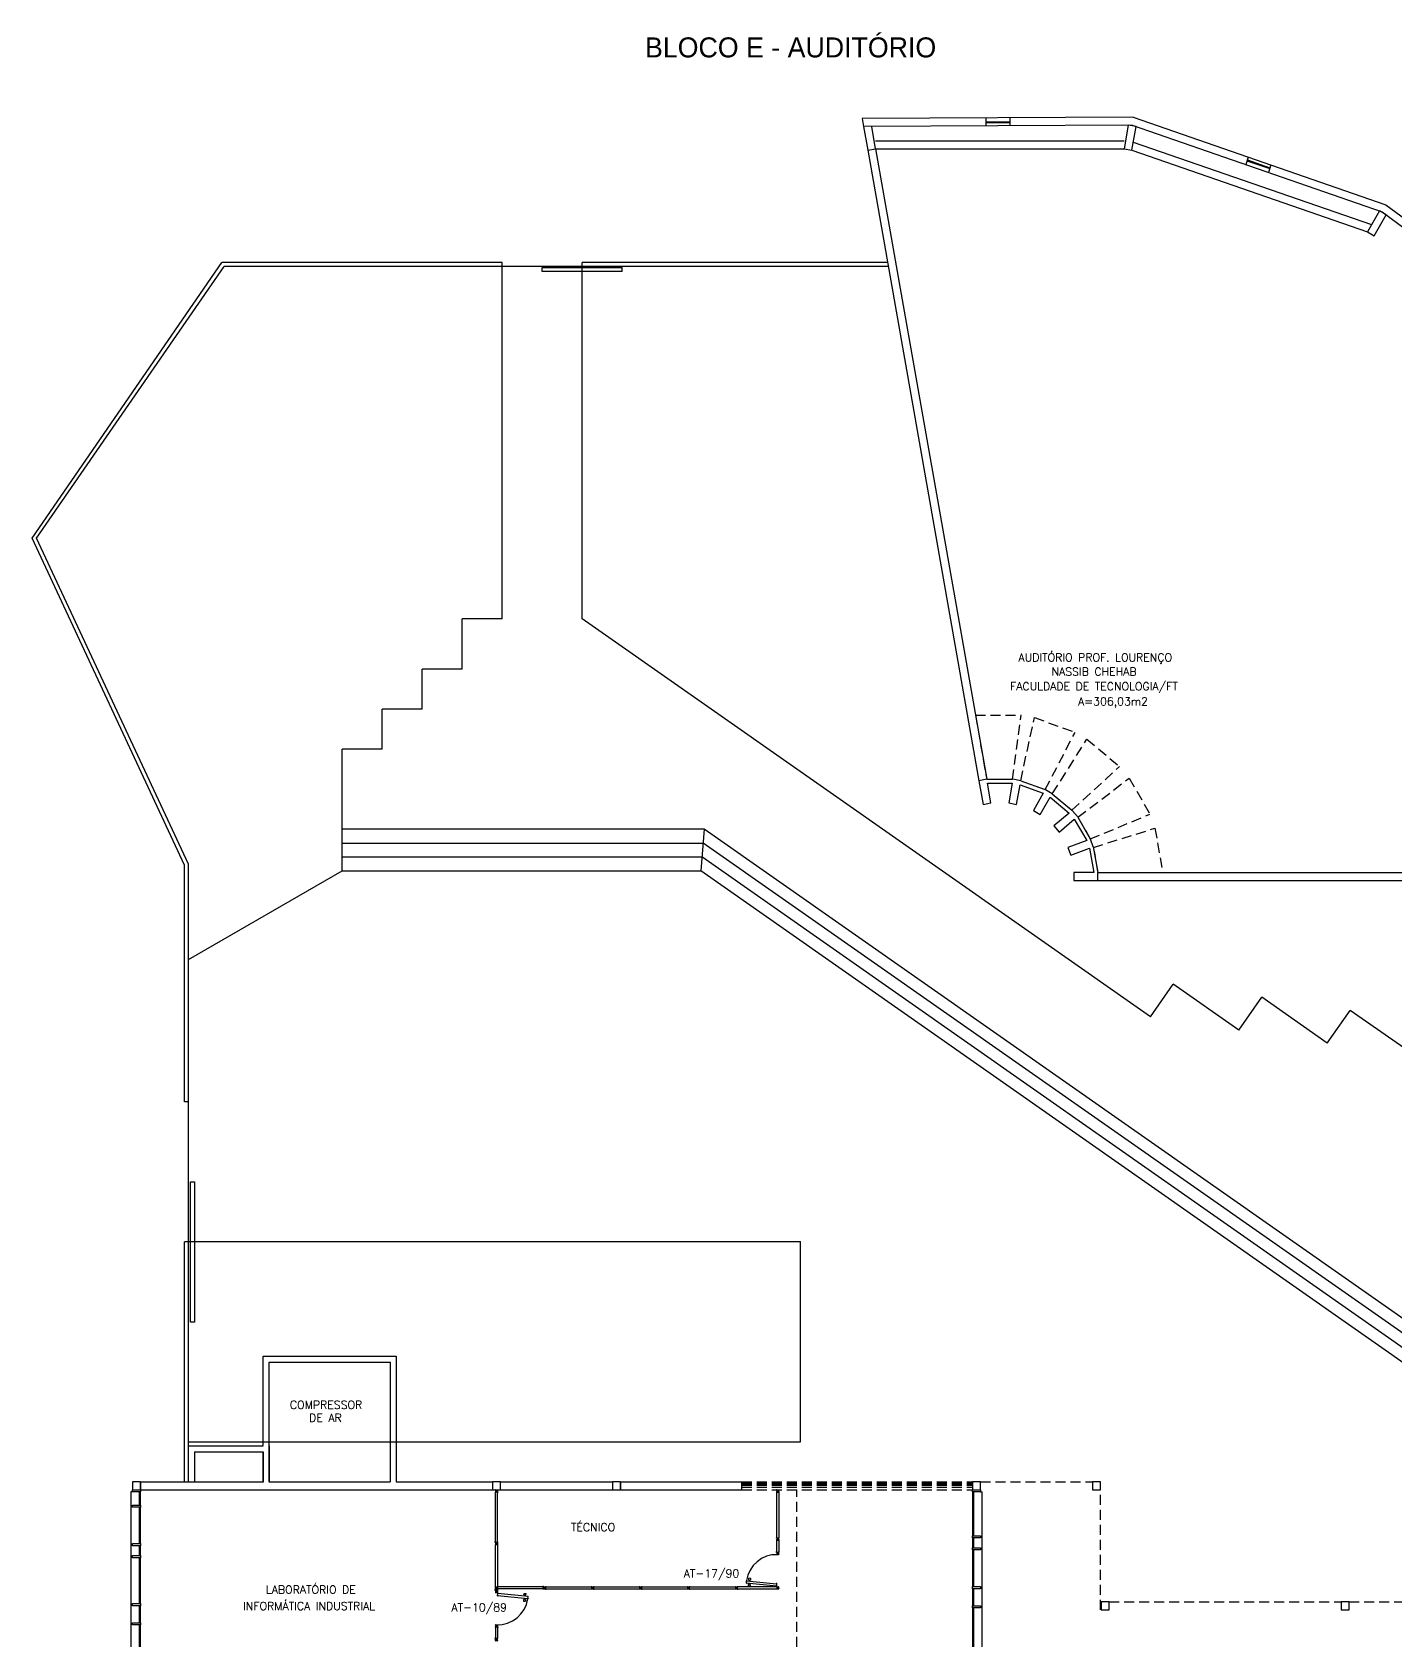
# Model space of a CAD drawing. Header units: centimetres. Extents: x -214 to 72, y 205 to 367.
# Drawn here: x -213.54 to -179.45, y 299.34 to 339.54 of the extents above; entities that cross this region are included whole.
import ezdxf

# ---------------------------------------------------------------- set-up
doc = ezdxf.new("R2010")
doc.units = ezdxf.units.CM
doc.header["$MEASUREMENT"] = 0
doc.linetypes.add('HIDDEN', pattern=[0.375, 0.25, -0.125])
doc.layers.get('0').update_dxf_attribs({"linetype": 'CONTINUOUS'})
for name, color, linetype in [('ALV', 2, 'CONTINUOUS'), ('AREA', 2, 'CONTINUOUS'), ('DIV', 2, 'CONTINUOUS'), ('ENDEREÇO NOVO', 2, 'CONTINUOUS'), ('ESQ', 1, 'CONTINUOUS'), ('ESTRUT', 3, 'CONTINUOUS'), ('PISO', 1, 'CONTINUOUS'), ('PORTA', 1, 'CONTINUOUS'), ('PROJ', 1, 'HIDDEN'), ('PROJEÇÃO', 1, 'HIDDEN'), ('TEXTO', 2, 'CONTINUOUS'), ('USO', 2, 'CONTINUOUS')]:
    doc.layers.add(name, color=color, linetype=linetype)
doc.styles.add('UNB-100', font='simplex.shx', dxfattribs={"height": 0.2})

# ---------------------------------------------------------------- blocks, each defined once
blk = doc.blocks.new('ESQ6')
at = {"layer": 'ESQ'}
for p, q in [((-0.24, 5.745), (-0.24, 0.055)), ((-0.2, 5.745), (-0.24, 5.745)), ((-0.2, 5.745), (-0.2, 5.745)), ((-0.025, 5.415), (-0.025, 5.745)), ((0, 5.415), (0, 5.745)), ((-0.025, 4.455), (-0.025, 5.36)), ((0, 4.455), (0, 5.36)), ((-0.025, 4.155), (-0.025, 4.4)), ((-0.025, 2.955), (-0.025, 4.1)), ((0, 4.155), (0, 4.4)), ((0, 2.955), (0, 4.1)), ((-0.025, 2.475), (-0.025, 2.9)), ((0, 2.475), (0, 2.9)), ((-0.025, 1.505), (-0.025, 2.42)), ((0, 1.505), (0, 2.42)), ((-0.025, 1.205), (-0.025, 1.45)), ((0, 1.205), (0, 1.45)), ((-0.025, 0.055), (-0.025, 1.15)), ((0, 0.055), (0, 1.15)), ((-0.2, 0.055), (-0.24, 0.055))]:
    blk.add_line(p, q, dxfattribs=at)
for points in [[(0, 5.745), (-0.2, 5.745), (-0.2, 5.8), (0, 5.8)], [(0, 5.36), (-0.2, 5.36), (-0.2, 5.415), (0, 5.415)], [(0, 4.4), (-0.2, 4.4), (-0.2, 4.455), (0, 4.455)], [(0, 4.1), (-0.2, 4.1), (-0.2, 4.155), (0, 4.155)], [(0, 2.9), (-0.2, 2.9), (-0.2, 2.955), (0, 2.955)], [(0, 2.42), (-0.2, 2.42), (-0.2, 2.475), (0, 2.475)], [(0, 1.45), (-0.2, 1.45), (-0.2, 1.505), (0, 1.505)], [(0, 1.15), (-0.2, 1.15), (-0.2, 1.205), (0, 1.205)], [(0, 0), (-0.2, 0), (-0.2, 0.055), (0, 0.055)]]:
    blk.add_lwpolyline(points, close=True, dxfattribs=at)
blk = doc.blocks.new('MTDIV')
for p, q in [((-0.0285, 0.0185), (-0.0285, 0.0285)), ((-0.0185, 0.0285), (-0.0285, 0.0285)), ((-0.0265, 0.0185), (-0.0285, 0.0185)), ((-0.0265, 0.0235), (-0.0265, 0.0265)), ((-0.0265, 0.0265), (-0.0185, 0.0265)), ((-0.0265, 0.0235), (0.0265, 0.0235)), ((-0.0215, 0.0235), (-0.0265, 0.0235)), ((-0.0265, 0.0185), (-0.0265, 0.0215)), ((-0.0265, 0.0215), (-0.0235, 0.0215)), ((-0.0235, 0.0215), (-0.0235, -0.0215)), ((-0.0215, 0.0235), (-0.0215, 0.0215)), ((-0.0215, 0.0215), (0.0215, 0.0215)), ((-0.0215, 0.0195), (0.0195, 0.0195)), ((-0.0215, 0.0195), (-0.0215, -0.0195)), ((-0.0185, 0.0265), (-0.0185, 0.0285)), ((-0.0049, 0), (0.0049, 0)), ((0, -0.0049), (0, 0.0049)), ((0.0195, 0.0095), (0.0115, 0.0095)), ((0.0115, 0.0095), (0.0115, 0.0075)), ((0.0215, 0.0075), (0.0115, 0.0075)), ((0.0135, 0.0075), (0.0135, 0.0055)), ((0.0215, 0.0055), (0.0135, 0.0055)), ((0.0185, 0.0265), (0.0185, 0.0285)), ((0.0185, 0.0285), (0.0285, 0.0285)), ((0.0185, 0.0265), (0.0265, 0.0265)), ((0.0195, 0.0195), (0.0195, 0.0095)), ((0.0215, 0.0235), (0.0215, 0.0075)), ((0.0215, 0.0235), (0.0265, 0.0235)), ((0.0215, 0.0055), (0.0215, -0.0055)), ((0.0235, 0.0215), (0.0235, -0.0215)), ((0.0265, 0.0215), (0.0235, 0.0215)), ((0.0265, 0.0235), (0.0265, 0.0265)), ((0.0265, 0.0185), (0.0265, 0.0215)), ((0.0265, 0.0185), (0.0285, 0.0185)), ((0.0285, 0.0185), (0.0285, 0.0285)), ((-0.0285, -0.0185), (-0.0285, -0.0285)), ((-0.0285, -0.0185), (-0.0265, -0.0185)), ((-0.0185, -0.0285), (-0.0285, -0.0285)), ((-0.0265, -0.0185), (-0.0265, -0.0215)), ((-0.0265, -0.0215), (-0.0235, -0.0215)), ((0.0265, -0.0235), (-0.0265, -0.0235)), ((-0.0265, -0.0235), (-0.0265, -0.0265)), ((-0.0215, -0.0235), (-0.0265, -0.0235)), ((-0.0185, -0.0265), (-0.0265, -0.0265)), ((-0.0215, -0.0195), (0.0195, -0.0195)), ((-0.0215, -0.0215), (0.0215, -0.0215)), ((-0.0215, -0.0215), (-0.0215, -0.0235)), ((-0.0185, -0.0265), (-0.0185, -0.0285)), ((0.0215, -0.0075), (0.0115, -0.0075)), ((0.0115, -0.0075), (0.0115, -0.0095)), ((0.0195, -0.0095), (0.0115, -0.0095)), ((0.0215, -0.0055), (0.0135, -0.0055)), ((0.0135, -0.0055), (0.0135, -0.0075)), ((0.0185, -0.0265), (0.0185, -0.0285)), ((0.0265, -0.0265), (0.0185, -0.0265)), ((0.0185, -0.0285), (0.0285, -0.0285)), ((0.0195, -0.0095), (0.0195, -0.0195)), ((0.0215, -0.0075), (0.0215, -0.0235)), ((0.0215, -0.0235), (0.0265, -0.0235)), ((0.0265, -0.0215), (0.0235, -0.0215)), ((0.0265, -0.0185), (0.0265, -0.0215)), ((0.0285, -0.0185), (0.0265, -0.0185)), ((0.0265, -0.0235), (0.0265, -0.0265)), ((0.0285, -0.0185), (0.0285, -0.0285))]:
    blk.add_line(p, q)
blk = doc.blocks.new('DIV12')
for p, q in [((-0.005, 0), (0.005, 0)), ((0, -0.005), (0, 0.005)), ((0.024, 0.018), (0.028, 0.018)), ((0.024, 0.018), (0.024, 0.016)), ((0.024, 0.016), (0.028, 0.016)), ((0.028, 0.03), (0.043, 0.03)), ((0.028, 0.018), (0.028, 0.03)), ((0.028, -0.017), (0.028, 0.016)), ((0.03, 0.028), (1.169, 0.028)), ((0.03, -0.029), (0.03, 0.028)), ((0.043, 0.03), (0.043, 0.028)), ((0.024, -0.017), (0.028, -0.017)), ((0.024, -0.017), (0.024, -0.019)), ((0.024, -0.019), (0.028, -0.019)), ((0.028, -0.031), (0.028, -0.019)), ((0.028, -0.031), (0.043, -0.031)), ((0.03, -0.029), (1.169, -0.029)), ((0.043, -0.029), (0.043, -0.031))]:
    blk.add_line(p, q)
blk = doc.blocks.new('A$C34F976D8')
at = {"layer": 'DIV'}
blk.add_blockref('MTDIV', (0.028, 0.028), dxfattribs=at)
blk = doc.blocks.new('PLXE')
at = {"color": 1}
for p, q in [((0.043, 0.69), (0.048, 0.74)), ((0.082, 0.686), (0.043, 0.69)), ((0.087, 0.736), (0.048, 0.74)), ((0.082, 0.686), (0.084, 0.701)), ((0.112, 0.698), (0.084, 0.701)), ((0.086, 0.721), (0.087, 0.736)), ((0.114, 0.718), (0.086, 0.721)), ((0.169, 0.693), (0.197, 0.69)), ((0.171, 0.713), (0.199, 0.71)), ((0.195, 0.675), (0.197, 0.69)), ((0.195, 0.675), (0.235, 0.671)), ((0.199, 0.71), (0.2, 0.725)), ((0.2, 0.725), (0.24, 0.721)), ((0.235, 0.671), (0.24, 0.721))]:
    blk.add_line(p, q, dxfattribs=at)
at = {"color": 2}
for p, q in [((0.121, 0.788), (0.047, 0.032)), ((0.178, 0.782), (0.103, 0.027)), ((0.119, 0.79), (0.118, 0.776)), ((0.118, 0.776), (0.12, 0.776)), ((0.131, 0.789), (0.119, 0.79)), ((0.178, 0.782), (0.121, 0.788)), ((0.131, 0.794), (0.133, 0.794)), ((0.131, 0.794), (0.131, 0.789)), ((0.133, 0.794), (0.133, 0.789)), ((0.166, 0.786), (0.133, 0.789)), ((0.166, 0.791), (0.168, 0.79)), ((0.166, 0.791), (0.166, 0.786)), ((0.168, 0.79), (0.168, 0.785)), ((0.18, 0.784), (0.168, 0.785)), ((0.176, 0.77), (0.178, 0.77)), ((0.18, 0.784), (0.178, 0.77)), ((-0.008, 0), (0.008, 0)), ((0, 0.006), (0, -0.007)), ((0.044, 0.031), (0.046, 0.045)), ((0.056, 0.029), (0.044, 0.031)), ((0.046, 0.045), (0.048, 0.045)), ((0.103, 0.027), (0.047, 0.032)), ((0.056, 0.024), (0.056, 0.029)), ((0.056, 0.024), (0.058, 0.024)), ((0.091, 0.026), (0.058, 0.029)), ((0.058, 0.024), (0.058, 0.029)), ((0.091, 0.021), (0.091, 0.026)), ((0.091, 0.021), (0.093, 0.021)), ((0.105, 0.025), (0.093, 0.026)), ((0.093, 0.021), (0.093, 0.026)), ((0.104, 0.039), (0.106, 0.039)), ((0.105, 0.025), (0.106, 0.039))]:
    blk.add_line(p, q, dxfattribs=at)
at = {"color": 1}
blk.add_arc((0.065, 0.028), 0.764, 357.9063, 81.358, dxfattribs=at)

msp = doc.modelspace()

# ---------------------------------------------------------------- linework, layer by layer
for p, q in [((-195.944, 300.666), (-195.934, 300.666)), ((-195.939, 300.661), (-195.939, 300.671))]:
    msp.add_line(p, q)
at = {"layer": 'ALV'}
for p, q in [((-186.014, 337.418), (-192.794, 337.383)), ((-192.794, 337.383), (-192.758, 337.183)), ((-189.703, 337.399), (-189.703, 337.199)), ((-189.703, 337.299), (-189.103, 337.302)), ((-189.703, 337.279), (-189.103, 337.282)), ((-189.103, 337.402), (-189.103, 337.202)), ((-186.014, 337.418), (-179.697, 335.228)), ((-186.047, 337.218), (-192.758, 337.183)), ((-186.047, 337.218), (-179.791, 335.049)), ((-192.654, 336.592), (-189.876, 320.835)), ((-192.457, 336.827), (-186.246, 336.827)), ((-192.457, 336.627), (-189.679, 320.87)), ((-192.457, 336.627), (-186.246, 336.627)), ((-186.05, 336.592), (-180.163, 334.554)), ((-186.014, 336.791), (-180.062, 334.731)), ((-183.139, 336.421), (-183.204, 336.232)), ((-183.172, 336.327), (-182.605, 336.13)), ((-183.163, 336.35), (-182.597, 336.154)), ((-182.572, 336.225), (-182.637, 336.036)), ((-179.791, 335.049), (-178.54, 334.121)), ((-179.697, 335.228), (-176.075, 332.543)), ((-186.902, 318.54), (-172.352, 318.54)), ((-186.902, 318.34), (-172.352, 318.34)), ((-207.765, 306.458), (-204.445, 306.458)), ((-207.765, 304.218), (-207.765, 306.458)), ((-204.445, 306.458), (-204.445, 303.318)), ((-207.615, 303.318), (-207.615, 306.308)), ((-207.615, 306.308), (-204.595, 306.308)), ((-204.595, 306.308), (-204.595, 303.318)), ((-209.635, 303.318), (-209.635, 304.218)), ((-209.635, 304.218), (-207.765, 304.218)), ((-209.485, 304.068), (-207.765, 304.068)), ((-209.485, 304.068), (-209.485, 303.308)), ((-207.765, 304.068), (-207.765, 303.308)), ((-207.765, 303.318), (-207.765, 304.068)), ((-207.615, 304.218), (-207.615, 303.308)), ((-210.835, 303.318), (-207.765, 303.318)), ((-210.835, 303.118), (-202.035, 303.118)), ((-210.832, 303.327), (-210.832, 303.114)), ((-207.615, 303.318), (-204.595, 303.318)), ((-204.445, 303.318), (-202.035, 303.318)), ((-202.039, 303.323), (-202.039, 303.12)), ((-201.835, 303.318), (-199.035, 303.318)), ((-201.835, 303.118), (-199.035, 303.118)), ((-198.835, 303.318), (-195.798, 303.318)), ((-198.835, 303.318), (-198.835, 303.118)), ((-198.835, 303.118), (-195.798, 303.118)), ((-195.798, 303.118), (-195.798, 303.318)), ((-190.035, 303.318), (-190.035, 303.118))]:
    msp.add_line(p, q, dxfattribs=at)
at = {"layer": 'DIV'}
for p, q in [((-213.544, 326.894), (-208.804, 333.783)), ((-213.434, 326.894), (-208.74, 333.683)), ((-201.794, 333.783), (-208.804, 333.783)), ((-201.794, 333.683), (-208.74, 333.683)), ((-201.794, 333.683), (-201.794, 333.783)), ((-200.794, 333.657), (-198.794, 333.657)), ((-200.794, 333.557), (-200.794, 333.657)), ((-192.159, 333.783), (-199.794, 333.783)), ((-199.794, 333.683), (-199.794, 333.783)), ((-192.159, 333.783), (-199.794, 333.783)), ((-192.141, 333.683), (-199.794, 333.683)), ((-198.794, 333.557), (-198.794, 333.657)), ((-198.794, 333.557), (-200.794, 333.557)), ((-209.735, 318.726), (-213.544, 326.894)), ((-209.635, 318.748), (-213.434, 326.894)), ((-209.735, 312.808), (-209.735, 318.726)), ((-209.635, 312.808), (-209.635, 318.748)), ((-209.635, 312.808), (-209.735, 312.808)), ((-209.635, 309.308), (-209.635, 312.808)), ((-209.735, 303.318), (-209.735, 309.308)), ((-209.635, 309.308), (-209.735, 309.308)), ((-209.635, 303.318), (-209.635, 309.308)), ((-201.966, 303.059), (-201.966, 303.045)), ((-201.954, 303.059), (-201.966, 303.059)), ((-201.966, 303.045), (-201.964, 303.045)), ((-201.964, 301.802), (-201.964, 303.057)), ((-201.907, 303.057), (-201.964, 303.057)), ((-201.954, 303.064), (-201.954, 303.059)), ((-201.954, 303.064), (-201.952, 303.064)), ((-201.952, 303.064), (-201.952, 303.059)), ((-201.919, 303.059), (-201.952, 303.059)), ((-201.93, 303.088), (-201.94, 303.088)), ((-201.935, 303.083), (-201.935, 303.093)), ((-201.919, 303.064), (-201.919, 303.059)), ((-201.919, 303.064), (-201.917, 303.064)), ((-201.917, 303.064), (-201.917, 303.059)), ((-201.905, 303.059), (-201.917, 303.059)), ((-201.907, 301.802), (-201.907, 303.057)), ((-201.907, 303.045), (-201.905, 303.045)), ((-201.905, 303.059), (-201.905, 303.045)), ((-201.966, 301.8), (-201.966, 301.814)), ((-201.966, 301.814), (-201.964, 301.814)), ((-201.954, 301.8), (-201.966, 301.8)), ((-201.907, 301.802), (-201.964, 301.802)), ((-201.954, 301.795), (-201.954, 301.8)), ((-201.954, 301.795), (-201.952, 301.795)), ((-201.919, 301.8), (-201.952, 301.8)), ((-201.952, 301.795), (-201.952, 301.8)), ((-201.93, 301.771), (-201.94, 301.771)), ((-201.935, 301.766), (-201.935, 301.776)), ((-201.919, 301.795), (-201.919, 301.8)), ((-201.919, 301.795), (-201.917, 301.795)), ((-201.905, 301.8), (-201.917, 301.8)), ((-201.917, 301.795), (-201.917, 301.8)), ((-201.907, 301.814), (-201.905, 301.814)), ((-201.905, 301.8), (-201.905, 301.814)), ((-194.936, 301.861), (-194.936, 301.846)), ((-194.936, 301.861), (-194.924, 301.861)), ((-194.934, 301.846), (-194.936, 301.846)), ((-194.934, 301.57), (-194.936, 301.57)), ((-194.936, 301.556), (-194.936, 301.57)), ((-194.936, 301.556), (-194.924, 301.556)), ((-194.934, 301.859), (-194.934, 301.558)), ((-194.934, 301.859), (-194.877, 301.859)), ((-194.934, 301.558), (-194.877, 301.558)), ((-194.924, 301.866), (-194.924, 301.861)), ((-194.922, 301.866), (-194.924, 301.866)), ((-194.924, 301.551), (-194.924, 301.556)), ((-194.922, 301.551), (-194.924, 301.551)), ((-194.922, 301.866), (-194.922, 301.861)), ((-194.922, 301.861), (-194.889, 301.861)), ((-194.922, 301.556), (-194.889, 301.556)), ((-194.922, 301.551), (-194.922, 301.556)), ((-194.91, 301.889), (-194.9, 301.889)), ((-194.91, 301.527), (-194.9, 301.527)), ((-194.91, 301.527), (-194.9, 301.527)), ((-194.905, 301.894), (-194.905, 301.884)), ((-194.905, 301.533), (-194.905, 301.522)), ((-194.905, 301.533), (-194.905, 301.522)), ((-194.889, 301.866), (-194.889, 301.861)), ((-194.887, 301.866), (-194.889, 301.866)), ((-194.889, 301.551), (-194.889, 301.556)), ((-194.887, 301.551), (-194.889, 301.551)), ((-194.887, 301.866), (-194.887, 301.861)), ((-194.887, 301.861), (-194.875, 301.861)), ((-194.887, 301.556), (-194.875, 301.556)), ((-194.887, 301.551), (-194.887, 301.556)), ((-194.877, 301.859), (-194.877, 301.558)), ((-194.875, 301.846), (-194.877, 301.846)), ((-194.875, 301.57), (-194.877, 301.57)), ((-194.875, 301.861), (-194.875, 301.846)), ((-194.875, 301.556), (-194.875, 301.57)), ((-195.911, 300.697), (-195.896, 300.697)), ((-195.911, 300.685), (-195.911, 300.697)), ((-195.909, 300.695), (-194.934, 300.695)), ((-195.909, 300.638), (-195.909, 300.695)), ((-195.896, 300.697), (-195.896, 300.695)), ((-195.184, 300.695), (-194.934, 300.695)), ((-200.74, 300.666), (-200.73, 300.666)), ((-200.735, 300.661), (-200.735, 300.671)), ((-195.916, 300.685), (-195.911, 300.685)), ((-195.916, 300.685), (-195.916, 300.683)), ((-195.916, 300.683), (-195.911, 300.683)), ((-195.916, 300.65), (-195.911, 300.65)), ((-195.916, 300.65), (-195.916, 300.648)), ((-195.916, 300.648), (-195.911, 300.648)), ((-195.911, 300.65), (-195.911, 300.683)), ((-195.911, 300.636), (-195.911, 300.648)), ((-195.911, 300.636), (-195.896, 300.636)), ((-195.909, 300.638), (-194.934, 300.638)), ((-195.896, 300.638), (-195.896, 300.636)), ((-195.184, 300.638), (-194.877, 300.638)), ((-201.966, 299.687), (-201.966, 299.673)), ((-201.954, 299.687), (-201.966, 299.687)), ((-201.966, 299.673), (-201.964, 299.673)), ((-201.964, 299.685), (-201.964, 299.402)), ((-201.907, 299.685), (-201.964, 299.685)), ((-201.954, 299.692), (-201.954, 299.687)), ((-201.954, 299.692), (-201.952, 299.692)), ((-201.952, 299.692), (-201.952, 299.687)), ((-201.919, 299.687), (-201.952, 299.687)), ((-201.93, 299.716), (-201.94, 299.716)), ((-201.935, 299.721), (-201.935, 299.711)), ((-201.919, 299.692), (-201.919, 299.687)), ((-201.919, 299.692), (-201.917, 299.692)), ((-201.917, 299.692), (-201.917, 299.687)), ((-201.905, 299.687), (-201.917, 299.687)), ((-201.907, 299.685), (-201.907, 299.402)), ((-201.907, 299.673), (-201.905, 299.673)), ((-201.905, 299.687), (-201.905, 299.673)), ((-201.966, 299.414), (-201.964, 299.414)), ((-201.966, 299.4), (-201.966, 299.414)), ((-201.954, 299.4), (-201.966, 299.4)), ((-201.907, 299.402), (-201.964, 299.402)), ((-201.954, 299.395), (-201.954, 299.4)), ((-201.954, 299.395), (-201.952, 299.395)), ((-201.952, 299.395), (-201.952, 299.4)), ((-201.919, 299.4), (-201.952, 299.4)), ((-201.93, 299.371), (-201.94, 299.371)), ((-201.935, 299.376), (-201.935, 299.366)), ((-201.919, 299.395), (-201.919, 299.4)), ((-201.919, 299.395), (-201.917, 299.395)), ((-201.917, 299.395), (-201.917, 299.4)), ((-201.905, 299.4), (-201.917, 299.4)), ((-201.907, 299.414), (-201.905, 299.414)), ((-201.905, 299.4), (-201.905, 299.414))]:
    msp.add_line(p, q, dxfattribs=at)
msp.add_lwpolyline([(-209.585, 310.808), (-209.485, 310.808), (-209.485, 307.308), (-209.585, 307.308)], close=True, dxfattribs=at)
at = {"layer": 'ESTRUT'}
for p, q in [((-192.758, 337.183), (-192.654, 336.592)), ((-192.457, 336.627), (-192.555, 337.184)), ((-186.142, 337.218), (-186.246, 336.627)), ((-185.945, 337.183), (-186.142, 337.218)), ((-186.05, 336.592), (-185.945, 337.183)), ((-192.654, 336.592), (-192.457, 336.627)), ((-186.246, 336.627), (-186.05, 336.592)), ((-179.863, 335.074), (-180.163, 334.554)), ((-179.99, 334.454), (-179.69, 334.974)), ((-179.69, 334.974), (-179.863, 335.074)), ((-180.163, 334.554), (-179.99, 334.454)), ((-189.679, 320.87), (-189.876, 320.835)), ((-189.876, 320.835), (-189.772, 320.244)), ((-189.679, 320.87), (-189.032, 320.87)), ((-188.828, 320.835), (-189.025, 320.87)), ((-188.83, 320.836), (-188.218, 320.613)), ((-189.575, 320.279), (-189.661, 320.77)), ((-189.661, 320.77), (-189.042, 320.77)), ((-189.042, 320.77), (-189.129, 320.279)), ((-188.932, 320.244), (-188.846, 320.735)), ((-188.846, 320.735), (-188.264, 320.523)), ((-188.264, 320.523), (-188.513, 320.092)), ((-188.34, 319.992), (-188.091, 320.423)), ((-188.04, 320.511), (-188.213, 320.611)), ((-188.091, 320.423), (-187.617, 320.026)), ((-188.039, 320.511), (-187.548, 320.098)), ((-189.772, 320.244), (-189.575, 320.279)), ((-189.129, 320.279), (-188.932, 320.244)), ((-188.513, 320.092), (-188.34, 319.992)), ((-187.617, 320.026), (-187.999, 319.705)), ((-187.411, 319.938), (-187.539, 320.091)), ((-187.999, 319.705), (-187.87, 319.552)), ((-187.87, 319.552), (-187.489, 319.873)), ((-187.489, 319.873), (-187.179, 319.337)), ((-187.401, 319.921), (-187.089, 319.38)), ((-187.179, 319.337), (-187.648, 319.166)), ((-187.015, 319.184), (-187.084, 319.371)), ((-187.015, 319.184), (-186.902, 318.54)), ((-187.648, 319.166), (-187.579, 318.978)), ((-187.579, 318.978), (-187.111, 319.149)), ((-187.111, 319.149), (-187.003, 318.54)), ((-187.003, 318.54), (-187.502, 318.54)), ((-187.502, 318.54), (-187.502, 318.34)), ((-186.902, 318.34), (-186.902, 318.54)), ((-187.502, 318.34), (-186.902, 318.34))]:
    msp.add_line(p, q, dxfattribs=at)
for points in [[(-210.835, 303.318), (-211.035, 303.318), (-211.035, 303.118), (-210.835, 303.118)], [(-201.835, 303.318), (-202.035, 303.318), (-202.035, 303.118), (-201.835, 303.118)], [(-198.835, 303.318), (-199.035, 303.318), (-199.035, 303.118), (-198.835, 303.118)], [(-189.835, 303.318), (-190.035, 303.318), (-190.035, 303.118), (-189.835, 303.118)], [(-186.835, 303.318), (-187.035, 303.318), (-187.035, 303.118), (-186.835, 303.118)], [(-186.615, 300.318), (-186.815, 300.318), (-186.815, 300.118), (-186.615, 300.118)], [(-180.615, 300.318), (-180.815, 300.318), (-180.815, 300.118), (-180.615, 300.118)]]:
    msp.add_lwpolyline(points, close=True, dxfattribs=at)
at = {"layer": 'PISO'}
for p, q in [((-201.794, 324.878), (-201.794, 333.683)), ((-199.794, 333.683), (-201.794, 333.683)), ((-199.794, 324.878), (-199.794, 333.683)), ((-199.794, 333.657), (-199.794, 333.683)), ((-201.794, 324.878), (-202.794, 324.878)), ((-202.794, 323.624), (-202.794, 324.878)), ((-185.588, 314.932), (-199.794, 324.878)), ((-203.794, 322.624), (-203.794, 323.624)), ((-202.794, 323.624), (-203.794, 323.624)), ((-203.794, 322.624), (-204.794, 322.624)), ((-204.794, 321.624), (-204.794, 322.624)), ((-204.794, 321.624), (-205.794, 321.624)), ((-205.794, 319.624), (-205.794, 321.624)), ((-196.741, 319.624), (-205.794, 319.624)), ((-205.794, 318.585), (-205.794, 319.624)), ((-196.741, 319.624), (-196.826, 318.585)), ((-174.595, 304.118), (-196.741, 319.624)), ((-205.794, 319.278), (-196.77, 319.278)), ((-174.69, 303.818), (-196.77, 319.278)), ((-205.794, 318.932), (-196.798, 318.932)), ((-174.784, 303.518), (-196.798, 318.932)), ((-209.635, 316.367), (-205.794, 318.585)), ((-205.794, 318.585), (-196.826, 318.585)), ((-174.879, 303.218), (-196.826, 318.585)), ((-185.588, 314.932), (-185.014, 315.751)), ((-183.376, 314.604), (-185.014, 315.751)), ((-183.376, 314.604), (-182.803, 315.423)), ((-181.164, 314.276), (-182.803, 315.423)), ((-181.164, 314.276), (-180.591, 315.095)), ((-178.952, 313.948), (-180.591, 315.095)), ((-209.635, 309.318), (-194.335, 309.318)), ((-194.335, 304.318), (-194.335, 309.318)), ((-209.635, 304.318), (-194.335, 304.318))]:
    msp.add_line(p, q, dxfattribs=at)
at = {"layer": 'PORTA', "color": 1, "linetype": 'HIDDEN'}
for p, q in [((-195.798, 303.318), (-190.035, 303.318)), ((-195.798, 303.296), (-190.035, 303.296)), ((-195.798, 303.266), (-190.035, 303.266)), ((-195.798, 303.235), (-190.035, 303.235)), ((-195.798, 303.182), (-190.035, 303.182)), ((-195.798, 303.118), (-190.035, 303.118))]:
    msp.add_line(p, q, dxfattribs=at)
at = {"layer": 'PROJ'}
for p, q in [((-189.835, 303.318), (-187.035, 303.318)), ((-186.835, 300.118), (-186.835, 303.118)), ((-186.615, 300.318), (-180.815, 300.318)), ((-180.615, 300.318), (-174.815, 300.318))]:
    msp.add_line(p, q, dxfattribs=at)
at = {"layer": 'PROJEÇÃO'}
for p, q in [((-189.961, 322.47), (-188.821, 322.47)), ((-189.961, 322.47), (-189.679, 320.87)), ((-189.032, 320.87), (-188.821, 322.47)), ((-188.83, 320.836), (-188.487, 322.413)), ((-188.487, 322.413), (-187.471, 322.044)), ((-188.218, 320.613), (-187.471, 322.044)), ((-188.039, 320.511), (-187.175, 321.874)), ((-187.175, 321.874), (-186.361, 321.191)), ((-189.679, 320.87), (-189.032, 320.87)), ((-188.83, 320.836), (-188.218, 320.613)), ((-187.548, 320.098), (-186.361, 321.191)), ((-187.401, 319.921), (-186.117, 320.897)), ((-186.117, 320.897), (-185.598, 319.999)), ((-188.039, 320.511), (-187.548, 320.098)), ((-187.089, 319.38), (-185.598, 319.999)), ((-187.401, 319.921), (-187.089, 319.38)), ((-187.013, 319.168), (-185.473, 319.648)), ((-185.473, 319.648), (-185.277, 318.54)), ((-187.015, 319.184), (-186.902, 318.54)), ((-186.902, 318.54), (-185.277, 318.54)), ((-194.43, 285.318), (-194.43, 303.118))]:
    msp.add_line(p, q, dxfattribs=at)

# ---------------------------------------------------------------- block references
at = {"layer": 'ALV'}
for p in [(-194.934, 303.061), (-199.564, 300.638), (-198.364, 300.638), (-197.166, 300.638), (-195.968, 300.638)]:
    msp.add_blockref('A$C34F976D8', p, dxfattribs=at)
at = {"layer": 'DIV'}
for name, p in [('MTDIV', (-201.935, 303.088)), ('A$C34F976D8', (-194.934, 301.861)), ('MTDIV', (-201.935, 301.771)), ('A$C34F976D8', (-194.934, 301.499)), ('MTDIV', (-201.935, 300.666)), ('MTDIV', (-201.935, 300.666)), ('A$C34F976D8', (-200.764, 300.638)), ('DIV12', (-200.735, 300.666)), ('DIV12', (-199.535, 300.666)), ('DIV12', (-198.335, 300.666)), ('DIV12', (-197.137, 300.666)), ('A$C34F976D8', (-194.934, 300.638)), ('MTDIV', (-201.935, 300.571)), ('MTDIV', (-201.935, 299.716))]:
    msp.add_blockref(name, p, dxfattribs=at)
for name, p, rotation in [('DIV12', (-194.905, 303.089), 270), ('DIV12', (-201.935, 300.571), 90), ('PLXE', (-194.905, 300.666), 90), ('PLXE', (-201.935, 300.571), 270)]:
    msp.add_blockref(name, p, dxfattribs=dict(at, rotation=rotation))
at = {"layer": 'DIV', "xscale": -1}
msp.add_blockref('DIV12', (-200.735, 300.666), dxfattribs=at)
at = {"layer": 'DIV', "xscale": -1, "rotation": 180}
msp.add_blockref('MTDIV', (-201.935, 299.371), dxfattribs=at)
at = {"layer": 'ESQ'}
msp.add_blockref('ESQ6', (-210.835, 297.318), dxfattribs=at)
at = {"layer": 'ESQ', "rotation": 180}
msp.add_blockref('ESQ6', (-190.035, 303.118), dxfattribs=at)

# ---------------------------------------------------------------- texts
at = {"layer": 'AREA', "style": 'UNB-100'}
msp.add_text('A=306,03m2', height=0.2, dxfattribs=at).set_placement((-187.395, 322.717))
at = {"layer": 'ENDEREÇO NOVO', "style": 'UNB-100'}
for s, p in [('AT-17/90', (-197.254, 300.926)), ('AT-10/89', (-203.062, 300.077))]:
    msp.add_text(s, height=0.2, dxfattribs=at).set_placement(p)
at = {"layer": 'TEXTO', "style": 'UNB-100'}
for s, p in [('AUDITÓRIO PROF. LOURENÇO', (-188.885, 323.817)), ('NASSIB CHEHAB', (-188.059, 323.461)), ('FACULDADE DE TECNOLOGIA/FT', (-189.094, 323.094)), ('COMPRESSOR', (-207.1, 305.139)), ('DE AR', (-206.619, 304.815)), ('TÉCNICO', (-200.074, 302.082)), ('LABORATÓRIO DE ', (-207.7, 300.521)), ('INFORMÁTICA INDUSTRIAL', (-208.271, 300.111))]:
    msp.add_text(s, height=0.2, dxfattribs=at).set_placement(p)
at = {"layer": 'USO'}
msp.add_text('BLOCO E - AUDITÓRIO', height=0.5, dxfattribs=at).set_placement((-198.223, 338.91))

doc.saveas('drawing.dxf')
